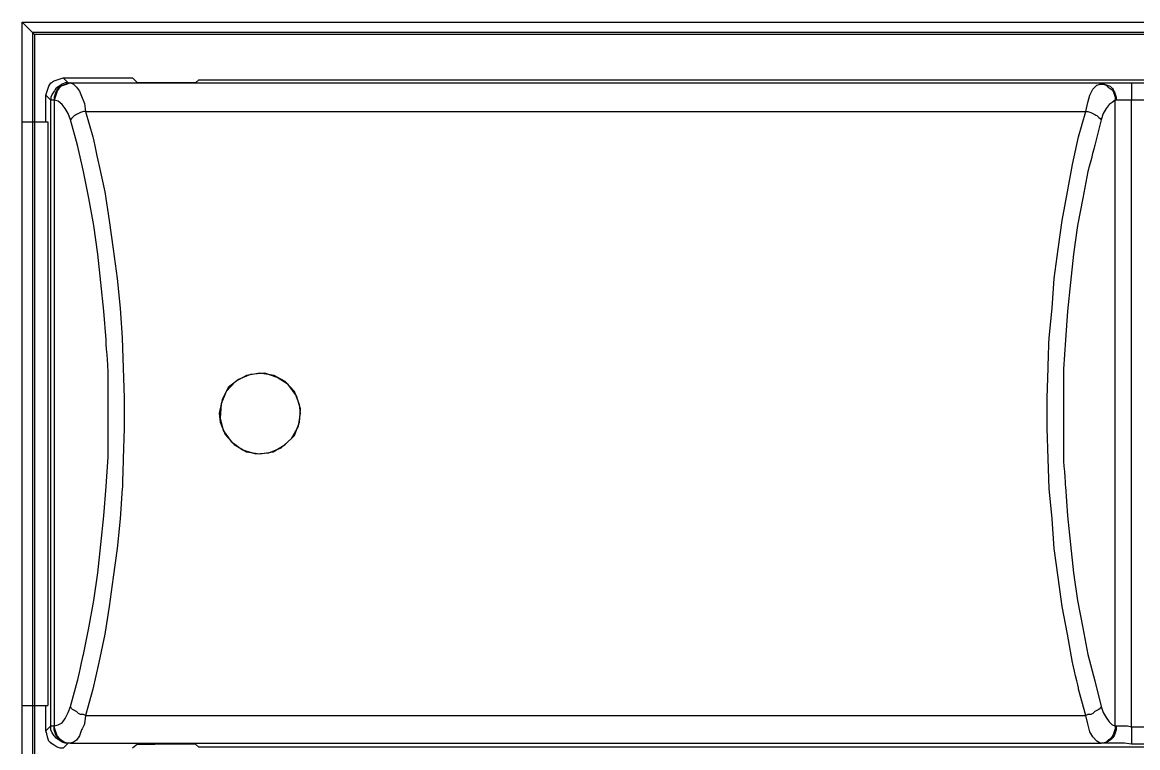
# Model space of a CAD drawing. Header units: centimetres. Extents: x -8.4 to 3.7, y -7.8 to 8.
# Drawn here: x -6.029 to -4.096, y 4.197 to 5.454 of the extents above; entities that cross this region are included whole.
import ezdxf

# ---------------------------------------------------------------- set-up
doc = ezdxf.new("R2010")
doc.units = ezdxf.units.CM
doc.header["$MEASUREMENT"] = 0
doc.layers.add('Layer 1', color=7, linetype='Continuous')

msp = doc.modelspace()

# ---------------------------------------------------------------- linework, layer by layer
at = {"layer": 'Layer 1', "lineweight": 25}
for points in [[(-6.02898, 5.45394), (-6.02898, 5.45394), (-2.16253, 5.45394), (-2.16253, 5.45394)], [(-6.02898, -1.68981), (-6.02898, -1.68981), (-6.02898, 5.45394), (-6.02898, 5.45394)], [(-6.01134, 5.4363), (-6.01134, 5.4363), (-6.01134, -1.67217), (-6.01134, -1.67217)], [(-2.1837, 5.4363), (-2.1837, 5.4363), (-6.01134, 5.4363), (-6.01134, 5.4363)], [(-6.00781, 5.43277), (-6.00781, 5.43277), (-6.01134, 5.4363), (-6.01134, 5.4363)], [(-6.00781, 5.43277), (-6.00781, 5.43277), (-6.00781, -1.66864), (-6.00781, -1.66864)], [(-2.18723, 5.43277), (-2.18723, 5.43277), (-6.00781, 5.43277), (-6.00781, 5.43277)], [(-5.95807, 5.3576), (-5.95807, 5.3576), (-5.94924, 5.34878), (-5.94924, 5.34878)], [(-5.95807, 5.3576), (-5.95807, 5.3576), (-5.83803, 5.3576), (-5.83803, 5.3576)], [(-5.83803, 5.3576), (-5.83803, 5.3576), (-5.8292, 5.34878), (-5.8292, 5.34878)], [(-5.94747, 5.34878), (-5.94747, 5.34878), (-5.94571, 5.34878), (-5.94571, 5.34878)], [(-5.94571, 5.34878), (-5.94571, 5.34878), (-4.1593, 5.34878), (-4.1593, 5.34878)], [(-5.72859, 5.34878), (-5.72859, 5.34878), (-5.7992, 5.34878), (-5.7992, 5.34878)], [(-5.72329, 5.35407), (-5.72329, 5.35407), (-5.72859, 5.34878), (-5.72859, 5.34878)], [(-5.72329, 5.35407), (-5.72329, 5.35407), (-2.46998, 5.35407), (-2.46998, 5.35407)], [(-4.16106, 5.34701), (-4.16106, 5.34701), (-4.1593, 5.34878), (-4.1593, 5.34878)], [(-4.10634, 5.34878), (-4.10634, 5.34878), (-4.08516, 5.34878), (-4.08516, 5.34878)], [(-5.97925, 5.31877), (-5.97925, 5.31877), (-5.98807, 5.32759), (-5.98807, 5.32759)], [(-5.98807, 5.2817), (-5.98807, 5.2817), (-5.98807, 5.32759), (-5.98807, 5.32759)], [(-5.97925, 4.23493), (-5.97925, 4.23493), (-5.97925, 5.31877), (-5.97925, 5.31877)], [(-5.97395, 5.31877), (-5.97395, 5.31877), (-5.97395, 4.23493), (-5.97395, 4.23493)], [(-4.13458, 4.23493), (-4.13458, 4.23493), (-4.13458, 5.31877), (-4.13458, 5.31877)], [(-4.13282, 5.31877), (-4.13282, 5.31877), (-4.13458, 5.31877), (-4.13458, 5.31877)], [(-4.10634, 4.23316), (-4.10634, 4.23316), (-4.10634, 5.31877), (-4.10634, 5.31877)], [(-4.08516, 5.31877), (-4.08516, 5.31877), (-4.10634, 5.31877), (-4.10634, 5.31877)], [(-5.91923, 5.29935), (-5.91923, 5.29935), (-4.18578, 5.29935), (-4.18578, 5.29935)], [(-6.02897, 5.2817), (-6.02897, 5.2817), (-5.98454, 5.2817), (-5.98454, 5.2817)], [(-5.98454, 5.2817), (-5.98454, 5.2817), (-5.98454, 4.27023), (-5.98454, 4.27023)], [(-6.02897, 4.27023), (-6.02897, 4.27023), (-5.98454, 4.27023), (-5.98454, 4.27023)], [(-5.98807, 4.2261), (-5.98807, 4.2261), (-5.98807, 4.27023), (-5.98807, 4.27023)], [(-5.98807, 4.2261), (-5.98807, 4.2261), (-5.97925, 4.23493), (-5.97925, 4.23493)], [(-5.91923, 4.25258), (-5.91923, 4.25258), (-4.18578, 4.25258), (-4.18578, 4.25258)], [(-4.13458, 4.23493), (-4.13458, 4.23493), (-4.13282, 4.23493), (-4.13282, 4.23493)], [(-4.10634, 4.23316), (-4.10634, 4.23316), (-4.08516, 4.23316), (-4.08516, 4.23316)], [(-5.94924, 4.20492), (-5.94924, 4.20492), (-5.95807, 4.19609), (-5.95807, 4.19609)], [(-5.94571, 4.20492), (-5.94571, 4.20492), (-5.94747, 4.20492), (-5.94747, 4.20492)], [(-5.94571, 4.20492), (-5.94571, 4.20492), (-4.1593, 4.20492), (-4.1593, 4.20492)], [(-5.8292, 4.20315), (-5.8292, 4.20315), (-5.83803, 4.19609), (-5.83803, 4.19609)], [(-5.72859, 4.20315), (-5.72859, 4.20315), (-5.7992, 4.20315), (-5.7992, 4.20315)], [(-5.72329, 4.19785), (-5.72329, 4.19785), (-5.72859, 4.20315), (-5.72859, 4.20315)], [(-2.46998, 4.19785), (-2.46998, 4.19785), (-5.72329, 4.19785), (-5.72329, 4.19785)], [(-4.1593, 4.20492), (-4.1593, 4.20492), (-4.16106, 4.20492), (-4.16106, 4.20492)], [(-4.08516, 4.20315), (-4.08516, 4.20315), (-4.10634, 4.20315), (-4.10634, 4.20315)]]:
    msp.add_open_spline(points, degree=3, dxfattribs=at)
for points, knots in [([(-6.02898, 5.45394), (-6.02898, 5.45394), (-6.02545, 5.45041), (-6.02545, 5.45041), (-6.02545, 5.45041), (-6.02545, 5.45041), (-6.02192, 5.44688), (-6.02192, 5.44688), (-6.02192, 5.44688), (-6.02192, 5.44688), (-6.01839, 5.44336), (-6.01839, 5.44336), (-6.01839, 5.44336), (-6.01839, 5.44336), (-6.01487, 5.43983), (-6.01487, 5.43983), (-6.01487, 5.43983), (-6.01487, 5.43983), (-6.01134, 5.4363), (-6.01134, 5.4363)], [0, 0, 0, 0, 0.1666667, 0.1666667, 0.1666667, 0.1666667, 0.3333333, 0.3333333, 0.3333333, 0.3333333, 0.5, 0.5, 0.5, 0.5, 0.6666667, 0.6666667, 0.6666667, 0.6666667, 1, 1, 1, 1]), ([(-5.98807, 5.32759), (-5.98807, 5.32759), (-5.98631, 5.33289), (-5.98631, 5.33289), (-5.98631, 5.33289), (-5.98631, 5.33289), (-5.98454, 5.33819), (-5.98454, 5.33819), (-5.98454, 5.33819), (-5.98454, 5.33819), (-5.98278, 5.34348), (-5.98278, 5.34348), (-5.98278, 5.34348), (-5.98278, 5.34348), (-5.97925, 5.34878), (-5.97925, 5.34878), (-5.97925, 5.34878), (-5.97925, 5.34878), (-5.97395, 5.35231), (-5.97395, 5.35231), (-5.97395, 5.35231), (-5.97395, 5.35231), (-5.96865, 5.35407), (-5.96865, 5.35407), (-5.96865, 5.35407), (-5.96865, 5.35407), (-5.96336, 5.35584), (-5.96336, 5.35584), (-5.96336, 5.35584), (-5.96336, 5.35584), (-5.95807, 5.3576), (-5.95807, 5.3576)], [0, 0, 0, 0, 0.1111111, 0.1111111, 0.1111111, 0.1111111, 0.2222222, 0.2222222, 0.2222222, 0.2222222, 0.3333333, 0.3333333, 0.3333333, 0.3333333, 0.4444444, 0.4444444, 0.4444444, 0.4444445, 0.5555556, 0.5555556, 0.5555556, 0.5555556, 0.6666667, 0.6666667, 0.6666667, 0.6666667, 0.7777778, 0.7777778, 0.7777778, 0.7777778, 1, 1, 1, 1]), ([(-5.94924, 5.34878), (-5.94924, 5.34878), (-5.95453, 5.34878), (-5.95453, 5.34878), (-5.95453, 5.34878), (-5.95453, 5.34878), (-5.95983, 5.34701), (-5.95983, 5.34701), (-5.95983, 5.34701), (-5.95983, 5.34701), (-5.96513, 5.34348), (-5.96513, 5.34348), (-5.96513, 5.34348), (-5.96513, 5.34348), (-5.97042, 5.33995), (-5.97042, 5.33995), (-5.97042, 5.33995), (-5.97042, 5.33995), (-5.97395, 5.33466), (-5.97395, 5.33466), (-5.97395, 5.33466), (-5.97395, 5.33466), (-5.97748, 5.32936), (-5.97748, 5.32936), (-5.97748, 5.32936), (-5.97748, 5.32936), (-5.97925, 5.32407), (-5.97925, 5.32407), (-5.97925, 5.32407), (-5.97925, 5.32407), (-5.97925, 5.31877), (-5.97925, 5.31877)], [0, 0, 0, 0, 0.1111111, 0.1111111, 0.1111111, 0.1111111, 0.2222222, 0.2222222, 0.2222222, 0.2222222, 0.3333333, 0.3333333, 0.3333333, 0.3333333, 0.4444444, 0.4444444, 0.4444444, 0.4444445, 0.5555556, 0.5555556, 0.5555556, 0.5555556, 0.6666667, 0.6666667, 0.6666667, 0.6666667, 0.7777778, 0.7777778, 0.7777778, 0.7777778, 1, 1, 1, 1]), ([(-5.94571, 5.34878), (-5.94571, 5.34878), (-5.95101, 5.34701), (-5.95101, 5.34701), (-5.95101, 5.34701), (-5.95101, 5.34701), (-5.9563, 5.34525), (-5.9563, 5.34525), (-5.9563, 5.34525), (-5.9563, 5.34525), (-5.96159, 5.34348), (-5.96159, 5.34348), (-5.96159, 5.34348), (-5.96159, 5.34348), (-5.96513, 5.33995), (-5.96513, 5.33995), (-5.96513, 5.33995), (-5.96513, 5.33995), (-5.96865, 5.33466), (-5.96865, 5.33466), (-5.96865, 5.33466), (-5.96865, 5.33466), (-5.97042, 5.32936), (-5.97042, 5.32936), (-5.97042, 5.32936), (-5.97042, 5.32936), (-5.97219, 5.32407), (-5.97219, 5.32407), (-5.97219, 5.32407), (-5.97219, 5.32407), (-5.97395, 5.31877), (-5.97395, 5.31877)], [0, 0, 0, 0, 0.1111111, 0.1111111, 0.1111111, 0.1111111, 0.2222222, 0.2222222, 0.2222222, 0.2222222, 0.3333333, 0.3333333, 0.3333333, 0.3333333, 0.4444444, 0.4444444, 0.4444444, 0.4444445, 0.5555556, 0.5555556, 0.5555556, 0.5555556, 0.6666667, 0.6666667, 0.6666667, 0.6666667, 0.7777778, 0.7777778, 0.7777778, 0.7777778, 1, 1, 1, 1]), ([(-5.94747, 5.34878), (-5.94747, 5.34878), (-5.95277, 5.34701), (-5.95277, 5.34701), (-5.95277, 5.34701), (-5.95277, 5.34701), (-5.95807, 5.34525), (-5.95807, 5.34525), (-5.95807, 5.34525), (-5.95807, 5.34525), (-5.96159, 5.34348), (-5.96159, 5.34348), (-5.96159, 5.34348), (-5.96159, 5.34348), (-5.96689, 5.33995), (-5.96689, 5.33995), (-5.96689, 5.33995), (-5.96689, 5.33995), (-5.97042, 5.33466), (-5.97042, 5.33466), (-5.97042, 5.33466), (-5.97042, 5.33466), (-5.97219, 5.32936), (-5.97219, 5.32936), (-5.97219, 5.32936), (-5.97219, 5.32936), (-5.97395, 5.32407), (-5.97395, 5.32407), (-5.97395, 5.32407), (-5.97395, 5.32407), (-5.97395, 5.31877), (-5.97395, 5.31877)], [0, 0, 0, 0, 0.1111111, 0.1111111, 0.1111111, 0.1111111, 0.2222222, 0.2222222, 0.2222222, 0.2222222, 0.3333333, 0.3333333, 0.3333333, 0.3333333, 0.4444444, 0.4444444, 0.4444444, 0.4444445, 0.5555556, 0.5555556, 0.5555556, 0.5555556, 0.6666667, 0.6666667, 0.6666667, 0.6666667, 0.7777778, 0.7777778, 0.7777778, 0.7777778, 1, 1, 1, 1]), ([(-5.94924, 5.34878), (-5.94924, 5.34878), (-5.94924, 5.34878), (-5.94924, 5.34878), (-5.94924, 5.34878), (-5.94924, 5.34878), (-5.94747, 5.34878), (-5.94747, 5.34878)], [0, 0, 0, 0, 0.3333333, 0.3333333, 0.3333333, 0.3333333, 1, 1, 1, 1]), ([(-5.94571, 5.34878), (-5.94571, 5.34878), (-5.94041, 5.34701), (-5.94041, 5.34701), (-5.94041, 5.34701), (-5.94041, 5.34701), (-5.93512, 5.34172), (-5.93512, 5.34172), (-5.93512, 5.34172), (-5.93512, 5.34172), (-5.92982, 5.33466), (-5.92982, 5.33466), (-5.92982, 5.33466), (-5.92982, 5.33466), (-5.92629, 5.32583), (-5.92629, 5.32583), (-5.92629, 5.32583), (-5.92629, 5.32583), (-5.92099, 5.31347), (-5.92099, 5.31347), (-5.92099, 5.31347), (-5.92099, 5.31347), (-5.91923, 5.29935), (-5.91923, 5.29935)], [0, 0, 0, 0, 0.1428571, 0.1428571, 0.1428571, 0.1428572, 0.2857143, 0.2857143, 0.2857143, 0.2857143, 0.4285714, 0.4285714, 0.4285714, 0.4285714, 0.5714286, 0.5714286, 0.5714286, 0.5714286, 0.7142857, 0.7142857, 0.7142857, 0.7142857, 1, 1, 1, 1]), ([(-5.7992, 5.34878), (-5.7992, 5.34878), (-5.80626, 5.34878), (-5.80626, 5.34878), (-5.80626, 5.34878), (-5.80626, 5.34878), (-5.81155, 5.34878), (-5.81155, 5.34878), (-5.81155, 5.34878), (-5.81155, 5.34878), (-5.81685, 5.34878), (-5.81685, 5.34878), (-5.81685, 5.34878), (-5.81685, 5.34878), (-5.82038, 5.34878), (-5.82038, 5.34878), (-5.82038, 5.34878), (-5.82038, 5.34878), (-5.82391, 5.34878), (-5.82391, 5.34878), (-5.82391, 5.34878), (-5.82391, 5.34878), (-5.82744, 5.34878), (-5.82744, 5.34878), (-5.82744, 5.34878), (-5.82744, 5.34878), (-5.8292, 5.34878), (-5.8292, 5.34878)], [0, 0, 0, 0, 0.125, 0.125, 0.125, 0.125, 0.25, 0.25, 0.25, 0.25, 0.375, 0.375, 0.375, 0.375, 0.5, 0.5, 0.5, 0.5, 0.625, 0.625, 0.625, 0.625, 0.75, 0.75, 0.75, 0.75, 1, 1, 1, 1]), ([(-4.18578, 5.29935), (-4.18578, 5.29935), (-4.18225, 5.31524), (-4.18225, 5.31524), (-4.18225, 5.31524), (-4.18225, 5.31524), (-4.17872, 5.32759), (-4.17872, 5.32759), (-4.17872, 5.32759), (-4.17872, 5.32759), (-4.17342, 5.33819), (-4.17342, 5.33819), (-4.17342, 5.33819), (-4.17342, 5.33819), (-4.16636, 5.34525), (-4.16636, 5.34525), (-4.16636, 5.34525), (-4.16636, 5.34525), (-4.16106, 5.34701), (-4.16106, 5.34701)], [0, 0, 0, 0, 0.1666667, 0.1666667, 0.1666667, 0.1666667, 0.3333333, 0.3333333, 0.3333333, 0.3333333, 0.5, 0.5, 0.5, 0.5, 0.6666667, 0.6666667, 0.6666667, 0.6666667, 1, 1, 1, 1]), ([(-4.16106, 5.34701), (-4.16106, 5.34701), (-4.15577, 5.34701), (-4.15577, 5.34701), (-4.15577, 5.34701), (-4.15577, 5.34701), (-4.15047, 5.34525), (-4.15047, 5.34525), (-4.15047, 5.34525), (-4.15047, 5.34525), (-4.14694, 5.34172), (-4.14694, 5.34172), (-4.14694, 5.34172), (-4.14694, 5.34172), (-4.14164, 5.33819), (-4.14164, 5.33819), (-4.14164, 5.33819), (-4.14164, 5.33819), (-4.13812, 5.33466), (-4.13812, 5.33466), (-4.13812, 5.33466), (-4.13812, 5.33466), (-4.13635, 5.32936), (-4.13635, 5.32936), (-4.13635, 5.32936), (-4.13635, 5.32936), (-4.13458, 5.32407), (-4.13458, 5.32407), (-4.13458, 5.32407), (-4.13458, 5.32407), (-4.13458, 5.31877), (-4.13458, 5.31877)], [0, 0, 0, 0, 0.1111111, 0.1111111, 0.1111111, 0.1111111, 0.2222222, 0.2222222, 0.2222222, 0.2222222, 0.3333333, 0.3333333, 0.3333333, 0.3333333, 0.4444444, 0.4444444, 0.4444444, 0.4444445, 0.5555556, 0.5555556, 0.5555556, 0.5555556, 0.6666667, 0.6666667, 0.6666667, 0.6666667, 0.7777778, 0.7777778, 0.7777778, 0.7777778, 1, 1, 1, 1]), ([(-4.1593, 5.34878), (-4.1593, 5.34878), (-4.154, 5.34701), (-4.154, 5.34701), (-4.154, 5.34701), (-4.154, 5.34701), (-4.14871, 5.34525), (-4.14871, 5.34525), (-4.14871, 5.34525), (-4.14871, 5.34525), (-4.14341, 5.34348), (-4.14341, 5.34348), (-4.14341, 5.34348), (-4.14341, 5.34348), (-4.13988, 5.33995), (-4.13988, 5.33995), (-4.13988, 5.33995), (-4.13988, 5.33995), (-4.13635, 5.33466), (-4.13635, 5.33466), (-4.13635, 5.33466), (-4.13635, 5.33466), (-4.13458, 5.32936), (-4.13458, 5.32936), (-4.13458, 5.32936), (-4.13458, 5.32936), (-4.13282, 5.32407), (-4.13282, 5.32407), (-4.13282, 5.32407), (-4.13282, 5.32407), (-4.13282, 5.31877), (-4.13282, 5.31877)], [0, 0, 0, 0, 0.1111111, 0.1111111, 0.1111111, 0.1111111, 0.2222222, 0.2222222, 0.2222222, 0.2222222, 0.3333333, 0.3333333, 0.3333333, 0.3333333, 0.4444444, 0.4444444, 0.4444444, 0.4444445, 0.5555556, 0.5555556, 0.5555556, 0.5555556, 0.6666667, 0.6666667, 0.6666667, 0.6666667, 0.7777778, 0.7777778, 0.7777778, 0.7777778, 1, 1, 1, 1]), ([(-4.1593, 5.34878), (-4.1593, 5.34878), (-4.15047, 5.34878), (-4.15047, 5.34878), (-4.15047, 5.34878), (-4.15047, 5.34878), (-4.14164, 5.34878), (-4.14164, 5.34878), (-4.14164, 5.34878), (-4.14164, 5.34878), (-4.13106, 5.34878), (-4.13106, 5.34878), (-4.13106, 5.34878), (-4.13106, 5.34878), (-4.1187, 5.34878), (-4.1187, 5.34878), (-4.1187, 5.34878), (-4.1187, 5.34878), (-4.10634, 5.34878), (-4.10634, 5.34878)], [0, 0, 0, 0, 0.1666667, 0.1666667, 0.1666667, 0.1666667, 0.3333333, 0.3333333, 0.3333333, 0.3333333, 0.5, 0.5, 0.5, 0.5, 0.6666667, 0.6666667, 0.6666667, 0.6666667, 1, 1, 1, 1]), ([(-4.10634, 5.34878), (-4.10634, 5.34878), (-4.10634, 5.34878), (-4.10634, 5.34878), (-4.10634, 5.34878), (-4.10634, 5.34878), (-4.10634, 5.34701), (-4.10634, 5.34701), (-4.10634, 5.34701), (-4.10634, 5.34701), (-4.10634, 5.34348), (-4.10634, 5.34348), (-4.10634, 5.34348), (-4.10634, 5.34348), (-4.10634, 5.33995), (-4.10634, 5.33995), (-4.10634, 5.33995), (-4.10634, 5.33995), (-4.10634, 5.33466), (-4.10634, 5.33466), (-4.10634, 5.33466), (-4.10634, 5.33466), (-4.10634, 5.32936), (-4.10634, 5.32936), (-4.10634, 5.32936), (-4.10634, 5.32936), (-4.10634, 5.32407), (-4.10634, 5.32407), (-4.10634, 5.32407), (-4.10634, 5.32407), (-4.10634, 5.31877), (-4.10634, 5.31877)], [0, 0, 0, 0, 0.1111111, 0.1111111, 0.1111111, 0.1111111, 0.2222222, 0.2222222, 0.2222222, 0.2222222, 0.3333333, 0.3333333, 0.3333333, 0.3333333, 0.4444444, 0.4444444, 0.4444444, 0.4444445, 0.5555556, 0.5555556, 0.5555556, 0.5555556, 0.6666667, 0.6666667, 0.6666667, 0.6666667, 0.7777778, 0.7777778, 0.7777778, 0.7777778, 1, 1, 1, 1]), ([(-5.97395, 5.31877), (-5.97395, 5.31877), (-5.97748, 5.31877), (-5.97748, 5.31877), (-5.97748, 5.31877), (-5.97748, 5.31877), (-5.97925, 5.31877), (-5.97925, 5.31877)], [0, 0, 0, 0, 0.3333333, 0.3333333, 0.3333333, 0.3333333, 1, 1, 1, 1]), ([(-5.94571, 5.28523), (-5.94571, 5.28523), (-5.94924, 5.29582), (-5.94924, 5.29582), (-5.94924, 5.29582), (-5.94924, 5.29582), (-5.95453, 5.30465), (-5.95453, 5.30465), (-5.95453, 5.30465), (-5.95453, 5.30465), (-5.95983, 5.31171), (-5.95983, 5.31171), (-5.95983, 5.31171), (-5.95983, 5.31171), (-5.96689, 5.31701), (-5.96689, 5.31701), (-5.96689, 5.31701), (-5.96689, 5.31701), (-5.97395, 5.31877), (-5.97395, 5.31877)], [0, 0, 0, 0, 0.1666667, 0.1666667, 0.1666667, 0.1666667, 0.3333333, 0.3333333, 0.3333333, 0.3333333, 0.5, 0.5, 0.5, 0.5, 0.6666667, 0.6666667, 0.6666667, 0.6666667, 1, 1, 1, 1]), ([(-4.13458, 5.31877), (-4.13458, 5.31877), (-4.13988, 5.31524), (-4.13988, 5.31524), (-4.13988, 5.31524), (-4.13988, 5.31524), (-4.14518, 5.31171), (-4.14518, 5.31171), (-4.14518, 5.31171), (-4.14518, 5.31171), (-4.15047, 5.30465), (-4.15047, 5.30465), (-4.15047, 5.30465), (-4.15047, 5.30465), (-4.15577, 5.29582), (-4.15577, 5.29582), (-4.15577, 5.29582), (-4.15577, 5.29582), (-4.1593, 5.28523), (-4.1593, 5.28523)], [0, 0, 0, 0, 0.1666667, 0.1666667, 0.1666667, 0.1666667, 0.3333333, 0.3333333, 0.3333333, 0.3333333, 0.5, 0.5, 0.5, 0.5, 0.6666667, 0.6666667, 0.6666667, 0.6666667, 1, 1, 1, 1]), ([(-4.10634, 5.31877), (-4.10634, 5.31877), (-4.1134, 5.31877), (-4.1134, 5.31877), (-4.1134, 5.31877), (-4.1134, 5.31877), (-4.1187, 5.31877), (-4.1187, 5.31877), (-4.1187, 5.31877), (-4.1187, 5.31877), (-4.124, 5.31877), (-4.124, 5.31877), (-4.124, 5.31877), (-4.124, 5.31877), (-4.12929, 5.31877), (-4.12929, 5.31877), (-4.12929, 5.31877), (-4.12929, 5.31877), (-4.13282, 5.31877), (-4.13282, 5.31877)], [0, 0, 0, 0, 0.1666667, 0.1666667, 0.1666667, 0.1666667, 0.3333333, 0.3333333, 0.3333333, 0.3333333, 0.5, 0.5, 0.5, 0.5, 0.6666667, 0.6666667, 0.6666667, 0.6666667, 1, 1, 1, 1]), ([(-5.91923, 5.29935), (-5.91923, 5.29935), (-5.92276, 5.29935), (-5.92276, 5.29935), (-5.92276, 5.29935), (-5.92276, 5.29935), (-5.92806, 5.29759), (-5.92806, 5.29759), (-5.92806, 5.29759), (-5.92806, 5.29759), (-5.93159, 5.29582), (-5.93159, 5.29582), (-5.93159, 5.29582), (-5.93159, 5.29582), (-5.93512, 5.29405), (-5.93512, 5.29405), (-5.93512, 5.29405), (-5.93512, 5.29405), (-5.93865, 5.29229), (-5.93865, 5.29229), (-5.93865, 5.29229), (-5.93865, 5.29229), (-5.94218, 5.28876), (-5.94218, 5.28876), (-5.94218, 5.28876), (-5.94218, 5.28876), (-5.94394, 5.28699), (-5.94394, 5.28699), (-5.94394, 5.28699), (-5.94394, 5.28699), (-5.94571, 5.28523), (-5.94571, 5.28523)], [0, 0, 0, 0, 0.1111111, 0.1111111, 0.1111111, 0.1111111, 0.2222222, 0.2222222, 0.2222222, 0.2222222, 0.3333333, 0.3333333, 0.3333333, 0.3333333, 0.4444444, 0.4444444, 0.4444444, 0.4444445, 0.5555556, 0.5555556, 0.5555556, 0.5555556, 0.6666667, 0.6666667, 0.6666667, 0.6666667, 0.7777778, 0.7777778, 0.7777778, 0.7777778, 1, 1, 1, 1]), ([(-5.91923, 5.29935), (-5.91923, 5.29935), (-5.90687, 5.25522), (-5.90687, 5.25522), (-5.90687, 5.25522), (-5.90687, 5.25522), (-5.89628, 5.20756), (-5.89628, 5.20756), (-5.89628, 5.20756), (-5.89628, 5.20756), (-5.88569, 5.1599), (-5.88569, 5.1599), (-5.88569, 5.1599), (-5.88569, 5.1599), (-5.87863, 5.11048), (-5.87863, 5.11048), (-5.87863, 5.11048), (-5.87863, 5.11048), (-5.87157, 5.06105), (-5.87157, 5.06105), (-5.87157, 5.06105), (-5.87157, 5.06105), (-5.86451, 5.00986), (-5.86451, 5.00986), (-5.86451, 5.00986), (-5.86451, 5.00986), (-5.85921, 4.95867), (-5.85921, 4.95867), (-5.85921, 4.95867), (-5.85921, 4.95867), (-5.85568, 4.90747), (-5.85568, 4.90747), (-5.85568, 4.90747), (-5.85568, 4.90747), (-5.85392, 4.85452), (-5.85392, 4.85452), (-5.85392, 4.85452), (-5.85392, 4.85452), (-5.85215, 4.80332), (-5.85215, 4.80332), (-5.85215, 4.80332), (-5.85215, 4.80332), (-5.85215, 4.75037), (-5.85215, 4.75037), (-5.85215, 4.75037), (-5.85215, 4.75037), (-5.85392, 4.69742), (-5.85392, 4.69742), (-5.85392, 4.69742), (-5.85392, 4.69742), (-5.85568, 4.64622), (-5.85568, 4.64622), (-5.85568, 4.64622), (-5.85568, 4.64622), (-5.85921, 4.59327), (-5.85921, 4.59327), (-5.85921, 4.59327), (-5.85921, 4.59327), (-5.86451, 4.54207), (-5.86451, 4.54207), (-5.86451, 4.54207), (-5.86451, 4.54207), (-5.87157, 4.49265), (-5.87157, 4.49265), (-5.87157, 4.49265), (-5.87157, 4.49265), (-5.87863, 4.44146), (-5.87863, 4.44146), (-5.87863, 4.44146), (-5.87863, 4.44146), (-5.88569, 4.3938), (-5.88569, 4.3938), (-5.88569, 4.3938), (-5.88569, 4.3938), (-5.89628, 4.34437), (-5.89628, 4.34437), (-5.89628, 4.34437), (-5.89628, 4.34437), (-5.90687, 4.29847), (-5.90687, 4.29847), (-5.90687, 4.29847), (-5.90687, 4.29847), (-5.91923, 4.25258), (-5.91923, 4.25258)], [0, 0, 0, 0, 0.0454545, 0.0454545, 0.0454545, 0.0454546, 0.0909091, 0.0909091, 0.0909091, 0.0909091, 0.1363636, 0.1363636, 0.1363636, 0.1363636, 0.1818182, 0.1818182, 0.1818182, 0.1818182, 0.2272727, 0.2272727, 0.2272727, 0.2272727, 0.2727273, 0.2727273, 0.2727273, 0.2727273, 0.3181818, 0.3181818, 0.3181818, 0.3181818, 0.3636364, 0.3636364, 0.3636364, 0.3636364, 0.4090909, 0.4090909, 0.4090909, 0.4090909, 0.4545455, 0.4545455, 0.4545455, 0.4545455, 0.5, 0.5, 0.5, 0.5, 0.5454545, 0.5454545, 0.5454545, 0.5454546, 0.5909091, 0.5909091, 0.5909091, 0.5909091, 0.6363636, 0.6363636, 0.6363636, 0.6363636, 0.6818182, 0.6818182, 0.6818182, 0.6818182, 0.7272727, 0.7272727, 0.7272727, 0.7272727, 0.7727273, 0.7727273, 0.7727273, 0.7727273, 0.8181818, 0.8181818, 0.8181818, 0.8181818, 0.8636364, 0.8636364, 0.8636364, 0.8636364, 0.9090909, 0.9090909, 0.9090909, 0.9090909, 1, 1, 1, 1]), ([(-4.18578, 4.25258), (-4.18578, 4.25258), (-4.19813, 4.29847), (-4.19813, 4.29847), (-4.19813, 4.29847), (-4.19813, 4.29847), (-4.20873, 4.34437), (-4.20873, 4.34437), (-4.20873, 4.34437), (-4.20873, 4.34437), (-4.21755, 4.3938), (-4.21755, 4.3938), (-4.21755, 4.3938), (-4.21755, 4.3938), (-4.22638, 4.44146), (-4.22638, 4.44146), (-4.22638, 4.44146), (-4.22638, 4.44146), (-4.23344, 4.49265), (-4.23344, 4.49265), (-4.23344, 4.49265), (-4.23344, 4.49265), (-4.2405, 4.54207), (-4.2405, 4.54207), (-4.2405, 4.54207), (-4.2405, 4.54207), (-4.24403, 4.59327), (-4.24403, 4.59327), (-4.24403, 4.59327), (-4.24403, 4.59327), (-4.24933, 4.64622), (-4.24933, 4.64622), (-4.24933, 4.64622), (-4.24933, 4.64622), (-4.25109, 4.69742), (-4.25109, 4.69742), (-4.25109, 4.69742), (-4.25109, 4.69742), (-4.25285, 4.75037), (-4.25285, 4.75037), (-4.25285, 4.75037), (-4.25285, 4.75037), (-4.25285, 4.80332), (-4.25285, 4.80332), (-4.25285, 4.80332), (-4.25285, 4.80332), (-4.25109, 4.85452), (-4.25109, 4.85452), (-4.25109, 4.85452), (-4.25109, 4.85452), (-4.24933, 4.90747), (-4.24933, 4.90747), (-4.24933, 4.90747), (-4.24933, 4.90747), (-4.24403, 4.95867), (-4.24403, 4.95867), (-4.24403, 4.95867), (-4.24403, 4.95867), (-4.2405, 5.00986), (-4.2405, 5.00986), (-4.2405, 5.00986), (-4.2405, 5.00986), (-4.23344, 5.06105), (-4.23344, 5.06105), (-4.23344, 5.06105), (-4.23344, 5.06105), (-4.22638, 5.11048), (-4.22638, 5.11048), (-4.22638, 5.11048), (-4.22638, 5.11048), (-4.21755, 5.1599), (-4.21755, 5.1599), (-4.21755, 5.1599), (-4.21755, 5.1599), (-4.20873, 5.20756), (-4.20873, 5.20756), (-4.20873, 5.20756), (-4.20873, 5.20756), (-4.19813, 5.25522), (-4.19813, 5.25522), (-4.19813, 5.25522), (-4.19813, 5.25522), (-4.18578, 5.29935), (-4.18578, 5.29935)], [0, 0, 0, 0, 0.0454545, 0.0454545, 0.0454545, 0.0454546, 0.0909091, 0.0909091, 0.0909091, 0.0909091, 0.1363636, 0.1363636, 0.1363636, 0.1363636, 0.1818182, 0.1818182, 0.1818182, 0.1818182, 0.2272727, 0.2272727, 0.2272727, 0.2272727, 0.2727273, 0.2727273, 0.2727273, 0.2727273, 0.3181818, 0.3181818, 0.3181818, 0.3181818, 0.3636364, 0.3636364, 0.3636364, 0.3636364, 0.4090909, 0.4090909, 0.4090909, 0.4090909, 0.4545455, 0.4545455, 0.4545455, 0.4545455, 0.5, 0.5, 0.5, 0.5, 0.5454545, 0.5454545, 0.5454545, 0.5454546, 0.5909091, 0.5909091, 0.5909091, 0.5909091, 0.6363636, 0.6363636, 0.6363636, 0.6363636, 0.6818182, 0.6818182, 0.6818182, 0.6818182, 0.7272727, 0.7272727, 0.7272727, 0.7272727, 0.7727273, 0.7727273, 0.7727273, 0.7727273, 0.8181818, 0.8181818, 0.8181818, 0.8181818, 0.8636364, 0.8636364, 0.8636364, 0.8636364, 0.9090909, 0.9090909, 0.9090909, 0.9090909, 1, 1, 1, 1]), ([(-4.18578, 5.29935), (-4.18578, 5.29935), (-4.18225, 5.29935), (-4.18225, 5.29935), (-4.18225, 5.29935), (-4.18225, 5.29935), (-4.17695, 5.29759), (-4.17695, 5.29759), (-4.17695, 5.29759), (-4.17695, 5.29759), (-4.17342, 5.29582), (-4.17342, 5.29582), (-4.17342, 5.29582), (-4.17342, 5.29582), (-4.16989, 5.29405), (-4.16989, 5.29405), (-4.16989, 5.29405), (-4.16989, 5.29405), (-4.16636, 5.29229), (-4.16636, 5.29229), (-4.16636, 5.29229), (-4.16636, 5.29229), (-4.16283, 5.28876), (-4.16283, 5.28876), (-4.16283, 5.28876), (-4.16283, 5.28876), (-4.16106, 5.28699), (-4.16106, 5.28699), (-4.16106, 5.28699), (-4.16106, 5.28699), (-4.1593, 5.28523), (-4.1593, 5.28523)], [0, 0, 0, 0, 0.1111111, 0.1111111, 0.1111111, 0.1111111, 0.2222222, 0.2222222, 0.2222222, 0.2222222, 0.3333333, 0.3333333, 0.3333333, 0.3333333, 0.4444444, 0.4444444, 0.4444444, 0.4444445, 0.5555556, 0.5555556, 0.5555556, 0.5555556, 0.6666667, 0.6666667, 0.6666667, 0.6666667, 0.7777778, 0.7777778, 0.7777778, 0.7777778, 1, 1, 1, 1]), ([(-5.94571, 4.26847), (-5.94571, 4.26847), (-5.93335, 4.3126), (-5.93335, 4.3126), (-5.93335, 4.3126), (-5.93335, 4.3126), (-5.92276, 4.35849), (-5.92276, 4.35849), (-5.92276, 4.35849), (-5.92276, 4.35849), (-5.91393, 4.40438), (-5.91393, 4.40438), (-5.91393, 4.40438), (-5.91393, 4.40438), (-5.90511, 4.45205), (-5.90511, 4.45205), (-5.90511, 4.45205), (-5.90511, 4.45205), (-5.89805, 4.49971), (-5.89805, 4.49971), (-5.89805, 4.49971), (-5.89805, 4.49971), (-5.89275, 4.54913), (-5.89275, 4.54913), (-5.89275, 4.54913), (-5.89275, 4.54913), (-5.88746, 4.59856), (-5.88746, 4.59856), (-5.88746, 4.59856), (-5.88746, 4.59856), (-5.88392, 4.64975), (-5.88392, 4.64975), (-5.88392, 4.64975), (-5.88392, 4.64975), (-5.8804, 4.70094), (-5.8804, 4.70094), (-5.8804, 4.70094), (-5.8804, 4.70094), (-5.8804, 4.75037), (-5.8804, 4.75037), (-5.8804, 4.75037), (-5.8804, 4.75037), (-5.8804, 4.80156), (-5.8804, 4.80156), (-5.8804, 4.80156), (-5.8804, 4.80156), (-5.8804, 4.85275), (-5.8804, 4.85275), (-5.8804, 4.85275), (-5.8804, 4.85275), (-5.88392, 4.90395), (-5.88392, 4.90395), (-5.88392, 4.90395), (-5.88392, 4.90395), (-5.88746, 4.95337), (-5.88746, 4.95337), (-5.88746, 4.95337), (-5.88746, 4.95337), (-5.89275, 5.0028), (-5.89275, 5.0028), (-5.89275, 5.0028), (-5.89275, 5.0028), (-5.89805, 5.05222), (-5.89805, 5.05222), (-5.89805, 5.05222), (-5.89805, 5.05222), (-5.90511, 5.10165), (-5.90511, 5.10165), (-5.90511, 5.10165), (-5.90511, 5.10165), (-5.91393, 5.14931), (-5.91393, 5.14931), (-5.91393, 5.14931), (-5.91393, 5.14931), (-5.92276, 5.19521), (-5.92276, 5.19521), (-5.92276, 5.19521), (-5.92276, 5.19521), (-5.93335, 5.2411), (-5.93335, 5.2411), (-5.93335, 5.2411), (-5.93335, 5.2411), (-5.94571, 5.28523), (-5.94571, 5.28523)], [0, 0, 0, 0, 0.0454545, 0.0454545, 0.0454545, 0.0454546, 0.0909091, 0.0909091, 0.0909091, 0.0909091, 0.1363636, 0.1363636, 0.1363636, 0.1363636, 0.1818182, 0.1818182, 0.1818182, 0.1818182, 0.2272727, 0.2272727, 0.2272727, 0.2272727, 0.2727273, 0.2727273, 0.2727273, 0.2727273, 0.3181818, 0.3181818, 0.3181818, 0.3181818, 0.3636364, 0.3636364, 0.3636364, 0.3636364, 0.4090909, 0.4090909, 0.4090909, 0.4090909, 0.4545455, 0.4545455, 0.4545455, 0.4545455, 0.5, 0.5, 0.5, 0.5, 0.5454545, 0.5454545, 0.5454545, 0.5454546, 0.5909091, 0.5909091, 0.5909091, 0.5909091, 0.6363636, 0.6363636, 0.6363636, 0.6363636, 0.6818182, 0.6818182, 0.6818182, 0.6818182, 0.7272727, 0.7272727, 0.7272727, 0.7272727, 0.7727273, 0.7727273, 0.7727273, 0.7727273, 0.8181818, 0.8181818, 0.8181818, 0.8181818, 0.8636364, 0.8636364, 0.8636364, 0.8636364, 0.9090909, 0.9090909, 0.9090909, 0.9090909, 1, 1, 1, 1]), ([(-4.1593, 5.28523), (-4.1593, 5.28523), (-4.16989, 5.2411), (-4.16989, 5.2411), (-4.16989, 5.2411), (-4.16989, 5.2411), (-4.18225, 5.19521), (-4.18225, 5.19521), (-4.18225, 5.19521), (-4.18225, 5.19521), (-4.19107, 5.14931), (-4.19107, 5.14931), (-4.19107, 5.14931), (-4.19107, 5.14931), (-4.1999, 5.10165), (-4.1999, 5.10165), (-4.1999, 5.10165), (-4.1999, 5.10165), (-4.20696, 5.05222), (-4.20696, 5.05222), (-4.20696, 5.05222), (-4.20696, 5.05222), (-4.21226, 5.0028), (-4.21226, 5.0028), (-4.21226, 5.0028), (-4.21226, 5.0028), (-4.21755, 4.95337), (-4.21755, 4.95337), (-4.21755, 4.95337), (-4.21755, 4.95337), (-4.22108, 4.90395), (-4.22108, 4.90395), (-4.22108, 4.90395), (-4.22108, 4.90395), (-4.22461, 4.85275), (-4.22461, 4.85275), (-4.22461, 4.85275), (-4.22461, 4.85275), (-4.22461, 4.80156), (-4.22461, 4.80156), (-4.22461, 4.80156), (-4.22461, 4.80156), (-4.22461, 4.75037), (-4.22461, 4.75037), (-4.22461, 4.75037), (-4.22461, 4.75037), (-4.22461, 4.70094), (-4.22461, 4.70094), (-4.22461, 4.70094), (-4.22461, 4.70094), (-4.22108, 4.64975), (-4.22108, 4.64975), (-4.22108, 4.64975), (-4.22108, 4.64975), (-4.21755, 4.59856), (-4.21755, 4.59856), (-4.21755, 4.59856), (-4.21755, 4.59856), (-4.21226, 4.54913), (-4.21226, 4.54913), (-4.21226, 4.54913), (-4.21226, 4.54913), (-4.20696, 4.49971), (-4.20696, 4.49971), (-4.20696, 4.49971), (-4.20696, 4.49971), (-4.1999, 4.45205), (-4.1999, 4.45205), (-4.1999, 4.45205), (-4.1999, 4.45205), (-4.19107, 4.40438), (-4.19107, 4.40438), (-4.19107, 4.40438), (-4.19107, 4.40438), (-4.18225, 4.35849), (-4.18225, 4.35849), (-4.18225, 4.35849), (-4.18225, 4.35849), (-4.16989, 4.3126), (-4.16989, 4.3126), (-4.16989, 4.3126), (-4.16989, 4.3126), (-4.1593, 4.26847), (-4.1593, 4.26847)], [0, 0, 0, 0, 0.0454545, 0.0454545, 0.0454545, 0.0454546, 0.0909091, 0.0909091, 0.0909091, 0.0909091, 0.1363636, 0.1363636, 0.1363636, 0.1363636, 0.1818182, 0.1818182, 0.1818182, 0.1818182, 0.2272727, 0.2272727, 0.2272727, 0.2272727, 0.2727273, 0.2727273, 0.2727273, 0.2727273, 0.3181818, 0.3181818, 0.3181818, 0.3181818, 0.3636364, 0.3636364, 0.3636364, 0.3636364, 0.4090909, 0.4090909, 0.4090909, 0.4090909, 0.4545455, 0.4545455, 0.4545455, 0.4545455, 0.5, 0.5, 0.5, 0.5, 0.5454545, 0.5454545, 0.5454545, 0.5454546, 0.5909091, 0.5909091, 0.5909091, 0.5909091, 0.6363636, 0.6363636, 0.6363636, 0.6363636, 0.6818182, 0.6818182, 0.6818182, 0.6818182, 0.7272727, 0.7272727, 0.7272727, 0.7272727, 0.7727273, 0.7727273, 0.7727273, 0.7727273, 0.8181818, 0.8181818, 0.8181818, 0.8181818, 0.8636364, 0.8636364, 0.8636364, 0.8636364, 0.9090909, 0.9090909, 0.9090909, 0.9090909, 1, 1, 1, 1]), ([(-5.68799, 4.77685), (-5.68799, 4.77685), (-5.68269, 4.7998), (-5.68269, 4.7998), (-5.68269, 4.7998), (-5.68269, 4.7998), (-5.6721, 4.82098), (-5.6721, 4.82098), (-5.6721, 4.82098), (-5.6721, 4.82098), (-5.65445, 4.8351), (-5.65445, 4.8351), (-5.65445, 4.8351), (-5.65445, 4.8351), (-5.63326, 4.84393), (-5.63326, 4.84393), (-5.63326, 4.84393), (-5.63326, 4.84393), (-5.60855, 4.84569), (-5.60855, 4.84569), (-5.60855, 4.84569), (-5.60855, 4.84569), (-5.58736, 4.83863), (-5.58736, 4.83863), (-5.58736, 4.83863), (-5.58736, 4.83863), (-5.56795, 4.82627), (-5.56795, 4.82627), (-5.56795, 4.82627), (-5.56795, 4.82627), (-5.55383, 4.80686), (-5.55383, 4.80686), (-5.55383, 4.80686), (-5.55383, 4.80686), (-5.54677, 4.78391), (-5.54677, 4.78391), (-5.54677, 4.78391), (-5.54677, 4.78391), (-5.54853, 4.76096), (-5.54853, 4.76096), (-5.54853, 4.76096), (-5.54853, 4.76096), (-5.55736, 4.73801), (-5.55736, 4.73801), (-5.55736, 4.73801), (-5.55736, 4.73801), (-5.57324, 4.72212), (-5.57324, 4.72212), (-5.57324, 4.72212), (-5.57324, 4.72212), (-5.59443, 4.70977), (-5.59443, 4.70977), (-5.59443, 4.70977), (-5.59443, 4.70977), (-5.61738, 4.70624), (-5.61738, 4.70624), (-5.61738, 4.70624), (-5.61738, 4.70624), (-5.64032, 4.70977), (-5.64032, 4.70977), (-5.64032, 4.70977), (-5.64032, 4.70977), (-5.66151, 4.72212), (-5.66151, 4.72212), (-5.66151, 4.72212), (-5.66151, 4.72212), (-5.67739, 4.73978), (-5.67739, 4.73978), (-5.67739, 4.73978), (-5.67739, 4.73978), (-5.68622, 4.76096), (-5.68622, 4.76096), (-5.68622, 4.76096), (-5.68622, 4.76096), (-5.68799, 4.77685), (-5.68799, 4.77685)], [0, 0, 0, 0, 0.05, 0.05, 0.05, 0.05, 0.1, 0.1, 0.1, 0.1, 0.15, 0.15, 0.15, 0.15, 0.2, 0.2, 0.2, 0.2, 0.25, 0.25, 0.25, 0.25, 0.3, 0.3, 0.3, 0.3, 0.35, 0.35, 0.35, 0.35, 0.4, 0.4, 0.4, 0.4, 0.45, 0.45, 0.45, 0.45, 0.5, 0.5, 0.5, 0.5, 0.55, 0.55, 0.55, 0.55, 0.6, 0.6, 0.6, 0.6, 0.65, 0.65, 0.65, 0.65, 0.7, 0.7, 0.7, 0.7, 0.75, 0.75, 0.75, 0.75, 0.8, 0.8, 0.8, 0.8, 0.85, 0.85, 0.85, 0.85, 0.9, 0.9, 0.9, 0.9, 1, 1, 1, 1]), ([(-5.54677, 4.77685), (-5.54677, 4.77685), (-5.5503, 4.7539), (-5.5503, 4.7539), (-5.5503, 4.7539), (-5.5503, 4.7539), (-5.56266, 4.73272), (-5.56266, 4.73272), (-5.56266, 4.73272), (-5.56266, 4.73272), (-5.5803, 4.71683), (-5.5803, 4.71683), (-5.5803, 4.71683), (-5.5803, 4.71683), (-5.60149, 4.708), (-5.60149, 4.708), (-5.60149, 4.708), (-5.60149, 4.708), (-5.62444, 4.70624), (-5.62444, 4.70624), (-5.62444, 4.70624), (-5.62444, 4.70624), (-5.64739, 4.7133), (-5.64739, 4.7133), (-5.64739, 4.7133), (-5.64739, 4.7133), (-5.6668, 4.72742), (-5.6668, 4.72742), (-5.6668, 4.72742), (-5.6668, 4.72742), (-5.68093, 4.74684), (-5.68093, 4.74684), (-5.68093, 4.74684), (-5.68093, 4.74684), (-5.68622, 4.76802), (-5.68622, 4.76802), (-5.68622, 4.76802), (-5.68622, 4.76802), (-5.68445, 4.79274), (-5.68445, 4.79274), (-5.68445, 4.79274), (-5.68445, 4.79274), (-5.67563, 4.81392), (-5.67563, 4.81392), (-5.67563, 4.81392), (-5.67563, 4.81392), (-5.65974, 4.83157), (-5.65974, 4.83157), (-5.65974, 4.83157), (-5.65974, 4.83157), (-5.64032, 4.84216), (-5.64032, 4.84216), (-5.64032, 4.84216), (-5.64032, 4.84216), (-5.61738, 4.84569), (-5.61738, 4.84569), (-5.61738, 4.84569), (-5.61738, 4.84569), (-5.59266, 4.84216), (-5.59266, 4.84216), (-5.59266, 4.84216), (-5.59266, 4.84216), (-5.57324, 4.83157), (-5.57324, 4.83157), (-5.57324, 4.83157), (-5.57324, 4.83157), (-5.55736, 4.81392), (-5.55736, 4.81392), (-5.55736, 4.81392), (-5.55736, 4.81392), (-5.54853, 4.79097), (-5.54853, 4.79097), (-5.54853, 4.79097), (-5.54853, 4.79097), (-5.54677, 4.77685), (-5.54677, 4.77685)], [0, 0, 0, 0, 0.05, 0.05, 0.05, 0.05, 0.1, 0.1, 0.1, 0.1, 0.15, 0.15, 0.15, 0.15, 0.2, 0.2, 0.2, 0.2, 0.25, 0.25, 0.25, 0.25, 0.3, 0.3, 0.3, 0.3, 0.35, 0.35, 0.35, 0.35, 0.4, 0.4, 0.4, 0.4, 0.45, 0.45, 0.45, 0.45, 0.5, 0.5, 0.5, 0.5, 0.55, 0.55, 0.55, 0.55, 0.6, 0.6, 0.6, 0.6, 0.65, 0.65, 0.65, 0.65, 0.7, 0.7, 0.7, 0.7, 0.75, 0.75, 0.75, 0.75, 0.8, 0.8, 0.8, 0.8, 0.85, 0.85, 0.85, 0.85, 0.9, 0.9, 0.9, 0.9, 1, 1, 1, 1]), ([(-5.97395, 4.23493), (-5.97395, 4.23493), (-5.96689, 4.23669), (-5.96689, 4.23669), (-5.96689, 4.23669), (-5.96689, 4.23669), (-5.95983, 4.24022), (-5.95983, 4.24022), (-5.95983, 4.24022), (-5.95983, 4.24022), (-5.95453, 4.24728), (-5.95453, 4.24728), (-5.95453, 4.24728), (-5.95453, 4.24728), (-5.94924, 4.25787), (-5.94924, 4.25787), (-5.94924, 4.25787), (-5.94924, 4.25787), (-5.94571, 4.26847), (-5.94571, 4.26847)], [0, 0, 0, 0, 0.1666667, 0.1666667, 0.1666667, 0.1666667, 0.3333333, 0.3333333, 0.3333333, 0.3333333, 0.5, 0.5, 0.5, 0.5, 0.6666667, 0.6666667, 0.6666667, 0.6666667, 1, 1, 1, 1]), ([(-5.91923, 4.25258), (-5.91923, 4.25258), (-5.92276, 4.25434), (-5.92276, 4.25434), (-5.92276, 4.25434), (-5.92276, 4.25434), (-5.92806, 4.25434), (-5.92806, 4.25434), (-5.92806, 4.25434), (-5.92806, 4.25434), (-5.93159, 4.25611), (-5.93159, 4.25611), (-5.93159, 4.25611), (-5.93159, 4.25611), (-5.93512, 4.25964), (-5.93512, 4.25964), (-5.93512, 4.25964), (-5.93512, 4.25964), (-5.93865, 4.2614), (-5.93865, 4.2614), (-5.93865, 4.2614), (-5.93865, 4.2614), (-5.94218, 4.26317), (-5.94218, 4.26317), (-5.94218, 4.26317), (-5.94218, 4.26317), (-5.94394, 4.26493), (-5.94394, 4.26493), (-5.94394, 4.26493), (-5.94394, 4.26493), (-5.94571, 4.26847), (-5.94571, 4.26847)], [0, 0, 0, 0, 0.1111111, 0.1111111, 0.1111111, 0.1111111, 0.2222222, 0.2222222, 0.2222222, 0.2222222, 0.3333333, 0.3333333, 0.3333333, 0.3333333, 0.4444444, 0.4444444, 0.4444444, 0.4444445, 0.5555556, 0.5555556, 0.5555556, 0.5555556, 0.6666667, 0.6666667, 0.6666667, 0.6666667, 0.7777778, 0.7777778, 0.7777778, 0.7777778, 1, 1, 1, 1]), ([(-4.1593, 4.26847), (-4.1593, 4.26847), (-4.16106, 4.26493), (-4.16106, 4.26493), (-4.16106, 4.26493), (-4.16106, 4.26493), (-4.16283, 4.26317), (-4.16283, 4.26317), (-4.16283, 4.26317), (-4.16283, 4.26317), (-4.16636, 4.2614), (-4.16636, 4.2614), (-4.16636, 4.2614), (-4.16636, 4.2614), (-4.16989, 4.25964), (-4.16989, 4.25964), (-4.16989, 4.25964), (-4.16989, 4.25964), (-4.17342, 4.25611), (-4.17342, 4.25611), (-4.17342, 4.25611), (-4.17342, 4.25611), (-4.17695, 4.25434), (-4.17695, 4.25434), (-4.17695, 4.25434), (-4.17695, 4.25434), (-4.18225, 4.25434), (-4.18225, 4.25434), (-4.18225, 4.25434), (-4.18225, 4.25434), (-4.18578, 4.25258), (-4.18578, 4.25258)], [0, 0, 0, 0, 0.1111111, 0.1111111, 0.1111111, 0.1111111, 0.2222222, 0.2222222, 0.2222222, 0.2222222, 0.3333333, 0.3333333, 0.3333333, 0.3333333, 0.4444444, 0.4444444, 0.4444444, 0.4444445, 0.5555556, 0.5555556, 0.5555556, 0.5555556, 0.6666667, 0.6666667, 0.6666667, 0.6666667, 0.7777778, 0.7777778, 0.7777778, 0.7777778, 1, 1, 1, 1]), ([(-4.1593, 4.26847), (-4.1593, 4.26847), (-4.15577, 4.25787), (-4.15577, 4.25787), (-4.15577, 4.25787), (-4.15577, 4.25787), (-4.15047, 4.24905), (-4.15047, 4.24905), (-4.15047, 4.24905), (-4.15047, 4.24905), (-4.14518, 4.24199), (-4.14518, 4.24199), (-4.14518, 4.24199), (-4.14518, 4.24199), (-4.13988, 4.23669), (-4.13988, 4.23669), (-4.13988, 4.23669), (-4.13988, 4.23669), (-4.13458, 4.23493), (-4.13458, 4.23493)], [0, 0, 0, 0, 0.1666667, 0.1666667, 0.1666667, 0.1666667, 0.3333333, 0.3333333, 0.3333333, 0.3333333, 0.5, 0.5, 0.5, 0.5, 0.6666667, 0.6666667, 0.6666667, 0.6666667, 1, 1, 1, 1]), ([(-5.94924, 4.20492), (-5.94924, 4.20492), (-5.95453, 4.20492), (-5.95453, 4.20492), (-5.95453, 4.20492), (-5.95453, 4.20492), (-5.95983, 4.20668), (-5.95983, 4.20668), (-5.95983, 4.20668), (-5.95983, 4.20668), (-5.96513, 4.21021), (-5.96513, 4.21021), (-5.96513, 4.21021), (-5.96513, 4.21021), (-5.97042, 4.21374), (-5.97042, 4.21374), (-5.97042, 4.21374), (-5.97042, 4.21374), (-5.97395, 4.21727), (-5.97395, 4.21727), (-5.97395, 4.21727), (-5.97395, 4.21727), (-5.97748, 4.22257), (-5.97748, 4.22257), (-5.97748, 4.22257), (-5.97748, 4.22257), (-5.97925, 4.22787), (-5.97925, 4.22787), (-5.97925, 4.22787), (-5.97925, 4.22787), (-5.97925, 4.23493), (-5.97925, 4.23493)], [0, 0, 0, 0, 0.1111111, 0.1111111, 0.1111111, 0.1111111, 0.2222222, 0.2222222, 0.2222222, 0.2222222, 0.3333333, 0.3333333, 0.3333333, 0.3333333, 0.4444444, 0.4444444, 0.4444444, 0.4444445, 0.5555556, 0.5555556, 0.5555556, 0.5555556, 0.6666667, 0.6666667, 0.6666667, 0.6666667, 0.7777778, 0.7777778, 0.7777778, 0.7777778, 1, 1, 1, 1]), ([(-5.97925, 4.23493), (-5.97925, 4.23493), (-5.97925, 4.23493), (-5.97925, 4.23493), (-5.97925, 4.23493), (-5.97925, 4.23493), (-5.97748, 4.23493), (-5.97748, 4.23493), (-5.97748, 4.23493), (-5.97748, 4.23493), (-5.97395, 4.23493), (-5.97395, 4.23493)], [0, 0, 0, 0, 0.25, 0.25, 0.25, 0.25, 0.5, 0.5, 0.5, 0.5, 1, 1, 1, 1]), ([(-5.94571, 4.20492), (-5.94571, 4.20492), (-5.95101, 4.20492), (-5.95101, 4.20492), (-5.95101, 4.20492), (-5.95101, 4.20492), (-5.9563, 4.20668), (-5.9563, 4.20668), (-5.9563, 4.20668), (-5.9563, 4.20668), (-5.96159, 4.21021), (-5.96159, 4.21021), (-5.96159, 4.21021), (-5.96159, 4.21021), (-5.96513, 4.21374), (-5.96513, 4.21374), (-5.96513, 4.21374), (-5.96513, 4.21374), (-5.96865, 4.21727), (-5.96865, 4.21727), (-5.96865, 4.21727), (-5.96865, 4.21727), (-5.97042, 4.22257), (-5.97042, 4.22257), (-5.97042, 4.22257), (-5.97042, 4.22257), (-5.97219, 4.22787), (-5.97219, 4.22787), (-5.97219, 4.22787), (-5.97219, 4.22787), (-5.97395, 4.23493), (-5.97395, 4.23493)], [0, 0, 0, 0, 0.1111111, 0.1111111, 0.1111111, 0.1111111, 0.2222222, 0.2222222, 0.2222222, 0.2222222, 0.3333333, 0.3333333, 0.3333333, 0.3333333, 0.4444444, 0.4444444, 0.4444444, 0.4444445, 0.5555556, 0.5555556, 0.5555556, 0.5555556, 0.6666667, 0.6666667, 0.6666667, 0.6666667, 0.7777778, 0.7777778, 0.7777778, 0.7777778, 1, 1, 1, 1]), ([(-5.94747, 4.20492), (-5.94747, 4.20492), (-5.95277, 4.20492), (-5.95277, 4.20492), (-5.95277, 4.20492), (-5.95277, 4.20492), (-5.95807, 4.20668), (-5.95807, 4.20668), (-5.95807, 4.20668), (-5.95807, 4.20668), (-5.96159, 4.21021), (-5.96159, 4.21021), (-5.96159, 4.21021), (-5.96159, 4.21021), (-5.96689, 4.21374), (-5.96689, 4.21374), (-5.96689, 4.21374), (-5.96689, 4.21374), (-5.97042, 4.21727), (-5.97042, 4.21727), (-5.97042, 4.21727), (-5.97042, 4.21727), (-5.97219, 4.22257), (-5.97219, 4.22257), (-5.97219, 4.22257), (-5.97219, 4.22257), (-5.97395, 4.22787), (-5.97395, 4.22787), (-5.97395, 4.22787), (-5.97395, 4.22787), (-5.97395, 4.23493), (-5.97395, 4.23493)], [0, 0, 0, 0, 0.1111111, 0.1111111, 0.1111111, 0.1111111, 0.2222222, 0.2222222, 0.2222222, 0.2222222, 0.3333333, 0.3333333, 0.3333333, 0.3333333, 0.4444444, 0.4444444, 0.4444444, 0.4444445, 0.5555556, 0.5555556, 0.5555556, 0.5555556, 0.6666667, 0.6666667, 0.6666667, 0.6666667, 0.7777778, 0.7777778, 0.7777778, 0.7777778, 1, 1, 1, 1]), ([(-5.91923, 4.25258), (-5.91923, 4.25258), (-5.92099, 4.23845), (-5.92099, 4.23845), (-5.92099, 4.23845), (-5.92099, 4.23845), (-5.92629, 4.22787), (-5.92629, 4.22787), (-5.92629, 4.22787), (-5.92629, 4.22787), (-5.92982, 4.21727), (-5.92982, 4.21727), (-5.92982, 4.21727), (-5.92982, 4.21727), (-5.93512, 4.21021), (-5.93512, 4.21021), (-5.93512, 4.21021), (-5.93512, 4.21021), (-5.94041, 4.20668), (-5.94041, 4.20668), (-5.94041, 4.20668), (-5.94041, 4.20668), (-5.94571, 4.20492), (-5.94571, 4.20492)], [0, 0, 0, 0, 0.1428571, 0.1428571, 0.1428571, 0.1428572, 0.2857143, 0.2857143, 0.2857143, 0.2857143, 0.4285714, 0.4285714, 0.4285714, 0.4285714, 0.5714286, 0.5714286, 0.5714286, 0.5714286, 0.7142857, 0.7142857, 0.7142857, 0.7142857, 1, 1, 1, 1]), ([(-4.16106, 4.20492), (-4.16106, 4.20492), (-4.16636, 4.20845), (-4.16636, 4.20845), (-4.16636, 4.20845), (-4.16636, 4.20845), (-4.17342, 4.21551), (-4.17342, 4.21551), (-4.17342, 4.21551), (-4.17342, 4.21551), (-4.17872, 4.22433), (-4.17872, 4.22433), (-4.17872, 4.22433), (-4.17872, 4.22433), (-4.18225, 4.23845), (-4.18225, 4.23845), (-4.18225, 4.23845), (-4.18225, 4.23845), (-4.18578, 4.25258), (-4.18578, 4.25258)], [0, 0, 0, 0, 0.1666667, 0.1666667, 0.1666667, 0.1666667, 0.3333333, 0.3333333, 0.3333333, 0.3333333, 0.5, 0.5, 0.5, 0.5, 0.6666667, 0.6666667, 0.6666667, 0.6666667, 1, 1, 1, 1]), ([(-4.13458, 4.23493), (-4.13458, 4.23493), (-4.13458, 4.22963), (-4.13458, 4.22963), (-4.13458, 4.22963), (-4.13458, 4.22963), (-4.13635, 4.22433), (-4.13635, 4.22433), (-4.13635, 4.22433), (-4.13635, 4.22433), (-4.13812, 4.21904), (-4.13812, 4.21904), (-4.13812, 4.21904), (-4.13812, 4.21904), (-4.14164, 4.21374), (-4.14164, 4.21374), (-4.14164, 4.21374), (-4.14164, 4.21374), (-4.14694, 4.21021), (-4.14694, 4.21021), (-4.14694, 4.21021), (-4.14694, 4.21021), (-4.15047, 4.20668), (-4.15047, 4.20668), (-4.15047, 4.20668), (-4.15047, 4.20668), (-4.15577, 4.20492), (-4.15577, 4.20492), (-4.15577, 4.20492), (-4.15577, 4.20492), (-4.16106, 4.20492), (-4.16106, 4.20492)], [0, 0, 0, 0, 0.1111111, 0.1111111, 0.1111111, 0.1111111, 0.2222222, 0.2222222, 0.2222222, 0.2222222, 0.3333333, 0.3333333, 0.3333333, 0.3333333, 0.4444444, 0.4444444, 0.4444444, 0.4444445, 0.5555556, 0.5555556, 0.5555556, 0.5555556, 0.6666667, 0.6666667, 0.6666667, 0.6666667, 0.7777778, 0.7777778, 0.7777778, 0.7777778, 1, 1, 1, 1]), ([(-4.13282, 4.23493), (-4.13282, 4.23493), (-4.13282, 4.22787), (-4.13282, 4.22787), (-4.13282, 4.22787), (-4.13282, 4.22787), (-4.13458, 4.22257), (-4.13458, 4.22257), (-4.13458, 4.22257), (-4.13458, 4.22257), (-4.13635, 4.21727), (-4.13635, 4.21727), (-4.13635, 4.21727), (-4.13635, 4.21727), (-4.13988, 4.21374), (-4.13988, 4.21374), (-4.13988, 4.21374), (-4.13988, 4.21374), (-4.14341, 4.21021), (-4.14341, 4.21021), (-4.14341, 4.21021), (-4.14341, 4.21021), (-4.14871, 4.20668), (-4.14871, 4.20668), (-4.14871, 4.20668), (-4.14871, 4.20668), (-4.154, 4.20492), (-4.154, 4.20492), (-4.154, 4.20492), (-4.154, 4.20492), (-4.1593, 4.20492), (-4.1593, 4.20492)], [0, 0, 0, 0, 0.1111111, 0.1111111, 0.1111111, 0.1111111, 0.2222222, 0.2222222, 0.2222222, 0.2222222, 0.3333333, 0.3333333, 0.3333333, 0.3333333, 0.4444444, 0.4444444, 0.4444444, 0.4444445, 0.5555556, 0.5555556, 0.5555556, 0.5555556, 0.6666667, 0.6666667, 0.6666667, 0.6666667, 0.7777778, 0.7777778, 0.7777778, 0.7777778, 1, 1, 1, 1]), ([(-4.13282, 4.23493), (-4.13282, 4.23493), (-4.12929, 4.23493), (-4.12929, 4.23493), (-4.12929, 4.23493), (-4.12929, 4.23493), (-4.124, 4.23493), (-4.124, 4.23493), (-4.124, 4.23493), (-4.124, 4.23493), (-4.1187, 4.23493), (-4.1187, 4.23493), (-4.1187, 4.23493), (-4.1187, 4.23493), (-4.1134, 4.23493), (-4.1134, 4.23493), (-4.1134, 4.23493), (-4.1134, 4.23493), (-4.10634, 4.23316), (-4.10634, 4.23316)], [0, 0, 0, 0, 0.1666667, 0.1666667, 0.1666667, 0.1666667, 0.3333333, 0.3333333, 0.3333333, 0.3333333, 0.5, 0.5, 0.5, 0.5, 0.6666667, 0.6666667, 0.6666667, 0.6666667, 1, 1, 1, 1]), ([(-5.95807, 4.19609), (-5.95807, 4.19609), (-5.96336, 4.19609), (-5.96336, 4.19609), (-5.96336, 4.19609), (-5.96336, 4.19609), (-5.96865, 4.19785), (-5.96865, 4.19785), (-5.96865, 4.19785), (-5.96865, 4.19785), (-5.97395, 4.20139), (-5.97395, 4.20139), (-5.97395, 4.20139), (-5.97395, 4.20139), (-5.97925, 4.20492), (-5.97925, 4.20492), (-5.97925, 4.20492), (-5.97925, 4.20492), (-5.98278, 4.20845), (-5.98278, 4.20845), (-5.98278, 4.20845), (-5.98278, 4.20845), (-5.98454, 4.21374), (-5.98454, 4.21374), (-5.98454, 4.21374), (-5.98454, 4.21374), (-5.98631, 4.22081), (-5.98631, 4.22081), (-5.98631, 4.22081), (-5.98631, 4.22081), (-5.98807, 4.2261), (-5.98807, 4.2261)], [0, 0, 0, 0, 0.1111111, 0.1111111, 0.1111111, 0.1111111, 0.2222222, 0.2222222, 0.2222222, 0.2222222, 0.3333333, 0.3333333, 0.3333333, 0.3333333, 0.4444444, 0.4444444, 0.4444444, 0.4444445, 0.5555556, 0.5555556, 0.5555556, 0.5555556, 0.6666667, 0.6666667, 0.6666667, 0.6666667, 0.7777778, 0.7777778, 0.7777778, 0.7777778, 1, 1, 1, 1]), ([(-4.10634, 4.23316), (-4.10634, 4.23316), (-4.10634, 4.22787), (-4.10634, 4.22787), (-4.10634, 4.22787), (-4.10634, 4.22787), (-4.10634, 4.22257), (-4.10634, 4.22257), (-4.10634, 4.22257), (-4.10634, 4.22257), (-4.10634, 4.21727), (-4.10634, 4.21727), (-4.10634, 4.21727), (-4.10634, 4.21727), (-4.10634, 4.21374), (-4.10634, 4.21374), (-4.10634, 4.21374), (-4.10634, 4.21374), (-4.10634, 4.20845), (-4.10634, 4.20845), (-4.10634, 4.20845), (-4.10634, 4.20845), (-4.10634, 4.20668), (-4.10634, 4.20668), (-4.10634, 4.20668), (-4.10634, 4.20668), (-4.10634, 4.20492), (-4.10634, 4.20492), (-4.10634, 4.20492), (-4.10634, 4.20492), (-4.10634, 4.20315), (-4.10634, 4.20315)], [0, 0, 0, 0, 0.1111111, 0.1111111, 0.1111111, 0.1111111, 0.2222222, 0.2222222, 0.2222222, 0.2222222, 0.3333333, 0.3333333, 0.3333333, 0.3333333, 0.4444444, 0.4444444, 0.4444444, 0.4444445, 0.5555556, 0.5555556, 0.5555556, 0.5555556, 0.6666667, 0.6666667, 0.6666667, 0.6666667, 0.7777778, 0.7777778, 0.7777778, 0.7777778, 1, 1, 1, 1]), ([(-5.94747, 4.20492), (-5.94747, 4.20492), (-5.94747, 4.20492), (-5.94747, 4.20492), (-5.94747, 4.20492), (-5.94747, 4.20492), (-5.94924, 4.20492), (-5.94924, 4.20492)], [0, 0, 0, 0, 0.3333333, 0.3333333, 0.3333333, 0.3333333, 1, 1, 1, 1]), ([(-5.8292, 4.20315), (-5.8292, 4.20315), (-5.8292, 4.20315), (-5.8292, 4.20315), (-5.8292, 4.20315), (-5.8292, 4.20315), (-5.82744, 4.20315), (-5.82744, 4.20315), (-5.82744, 4.20315), (-5.82744, 4.20315), (-5.82391, 4.20315), (-5.82391, 4.20315), (-5.82391, 4.20315), (-5.82391, 4.20315), (-5.82038, 4.20315), (-5.82038, 4.20315), (-5.82038, 4.20315), (-5.82038, 4.20315), (-5.81685, 4.20315), (-5.81685, 4.20315), (-5.81685, 4.20315), (-5.81685, 4.20315), (-5.81155, 4.20315), (-5.81155, 4.20315), (-5.81155, 4.20315), (-5.81155, 4.20315), (-5.80626, 4.20315), (-5.80626, 4.20315), (-5.80626, 4.20315), (-5.80626, 4.20315), (-5.7992, 4.20315), (-5.7992, 4.20315)], [0, 0, 0, 0, 0.1111111, 0.1111111, 0.1111111, 0.1111111, 0.2222222, 0.2222222, 0.2222222, 0.2222222, 0.3333333, 0.3333333, 0.3333333, 0.3333333, 0.4444444, 0.4444444, 0.4444444, 0.4444445, 0.5555556, 0.5555556, 0.5555556, 0.5555556, 0.6666667, 0.6666667, 0.6666667, 0.6666667, 0.7777778, 0.7777778, 0.7777778, 0.7777778, 1, 1, 1, 1]), ([(-4.10634, 4.20315), (-4.10634, 4.20315), (-4.1187, 4.20492), (-4.1187, 4.20492), (-4.1187, 4.20492), (-4.1187, 4.20492), (-4.13106, 4.20492), (-4.13106, 4.20492), (-4.13106, 4.20492), (-4.13106, 4.20492), (-4.14164, 4.20492), (-4.14164, 4.20492), (-4.14164, 4.20492), (-4.14164, 4.20492), (-4.15047, 4.20492), (-4.15047, 4.20492), (-4.15047, 4.20492), (-4.15047, 4.20492), (-4.1593, 4.20492), (-4.1593, 4.20492)], [0, 0, 0, 0, 0.1666667, 0.1666667, 0.1666667, 0.1666667, 0.3333333, 0.3333333, 0.3333333, 0.3333333, 0.5, 0.5, 0.5, 0.5, 0.6666667, 0.6666667, 0.6666667, 0.6666667, 1, 1, 1, 1])]:
    msp.add_open_spline(points, degree=3, knots=knots, dxfattribs=at)

doc.saveas('drawing.dxf')
